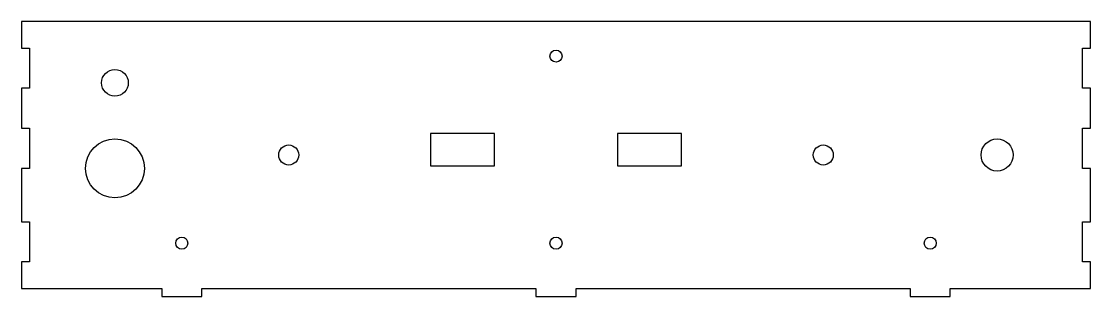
# Model space of a CAD drawing. Header units: metres. Extents: x 0 to 400, y 0 to 103.
import ezdxf

# ---------------------------------------------------------------- set-up
doc = ezdxf.new("R2010")
doc.units = ezdxf.units.M

msp = doc.modelspace()

# ---------------------------------------------------------------- linework, layer by layer
for points in [[(0, 3), (52.5, 3), (52.5, 0), (67.5, 0), (67.5, 3), (192.5, 3), (192.5, 0), (207.5, 0), (207.5, 3), (332.5, 3), (332.5, 0), (347.5, 0), (347.5, 3), (400, 3), (400, 13), (397, 13), (397, 28), (400, 28), (400, 48), (397, 48), (397, 63), (400, 63), (400, 78), (397, 78), (397, 93), (400, 93), (400, 103), (0, 103), (0, 93), (3, 93), (3, 78), (0, 78), (0, 63), (3, 63), (3, 48), (0, 48), (0, 28), (3, 28), (3, 13), (0, 13)], [(153, 49), (177, 49), (177, 61), (153, 61)], [(223, 49), (247, 49), (247, 61), (223, 61)]]:
    msp.add_lwpolyline(points, close=True)
for centre, radius in [((200, 90), 2.25), ((35, 80), 5), ((35, 48), 11), ((100, 53), 3.75), ((300, 53), 3.75), ((365, 53), 6), ((60, 20), 2.25), ((200, 20), 2.25), ((340, 20), 2.25)]:
    msp.add_circle(centre, radius)

doc.saveas('drawing.dxf')
